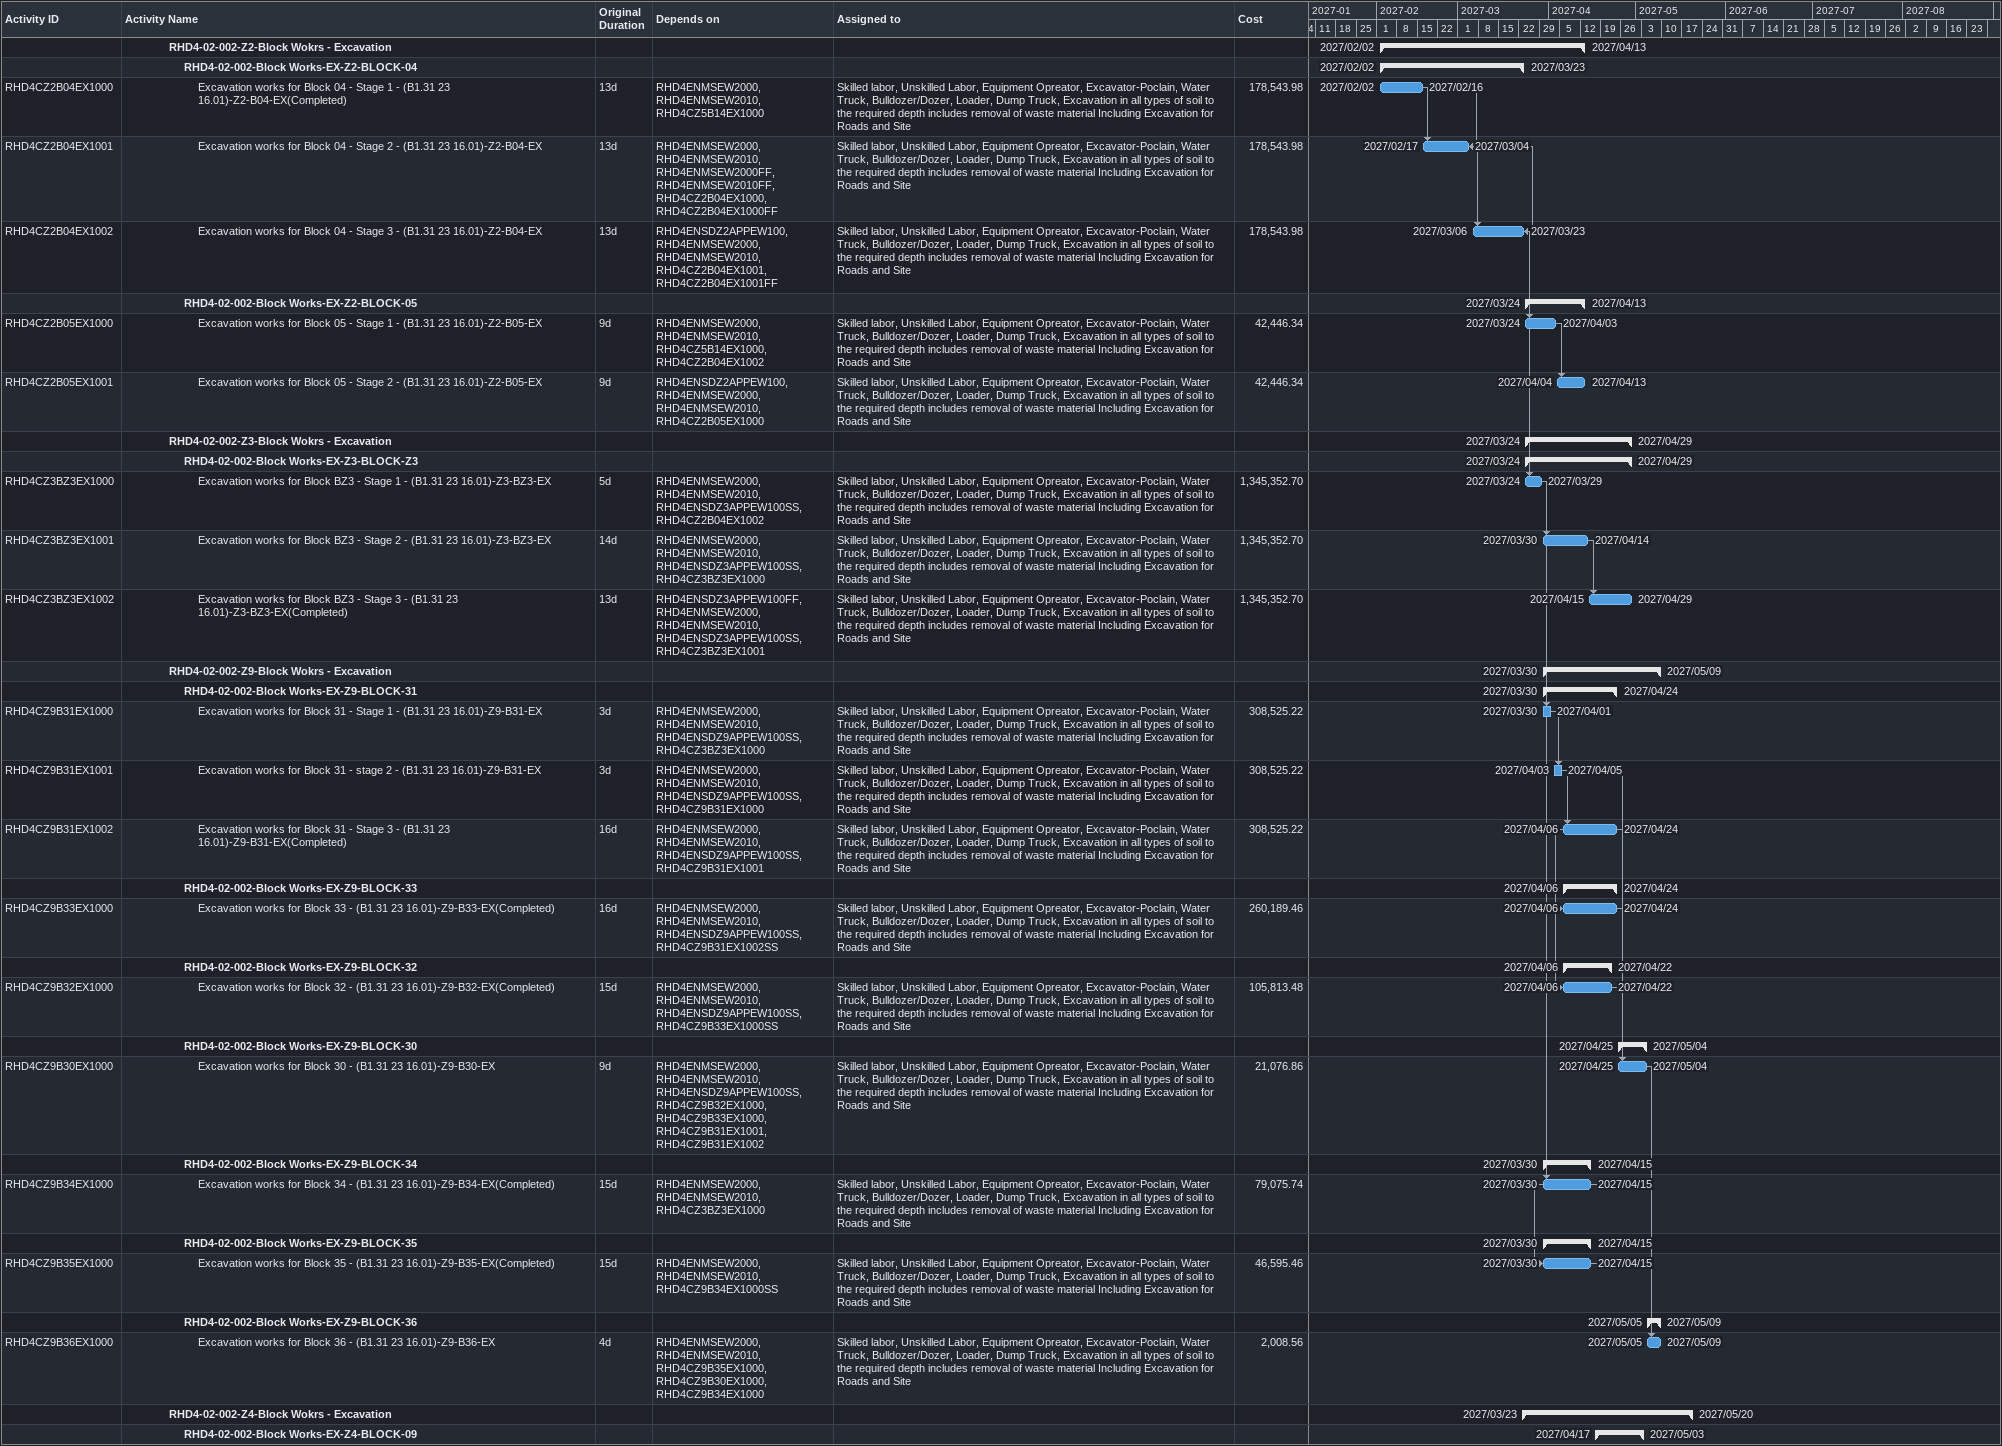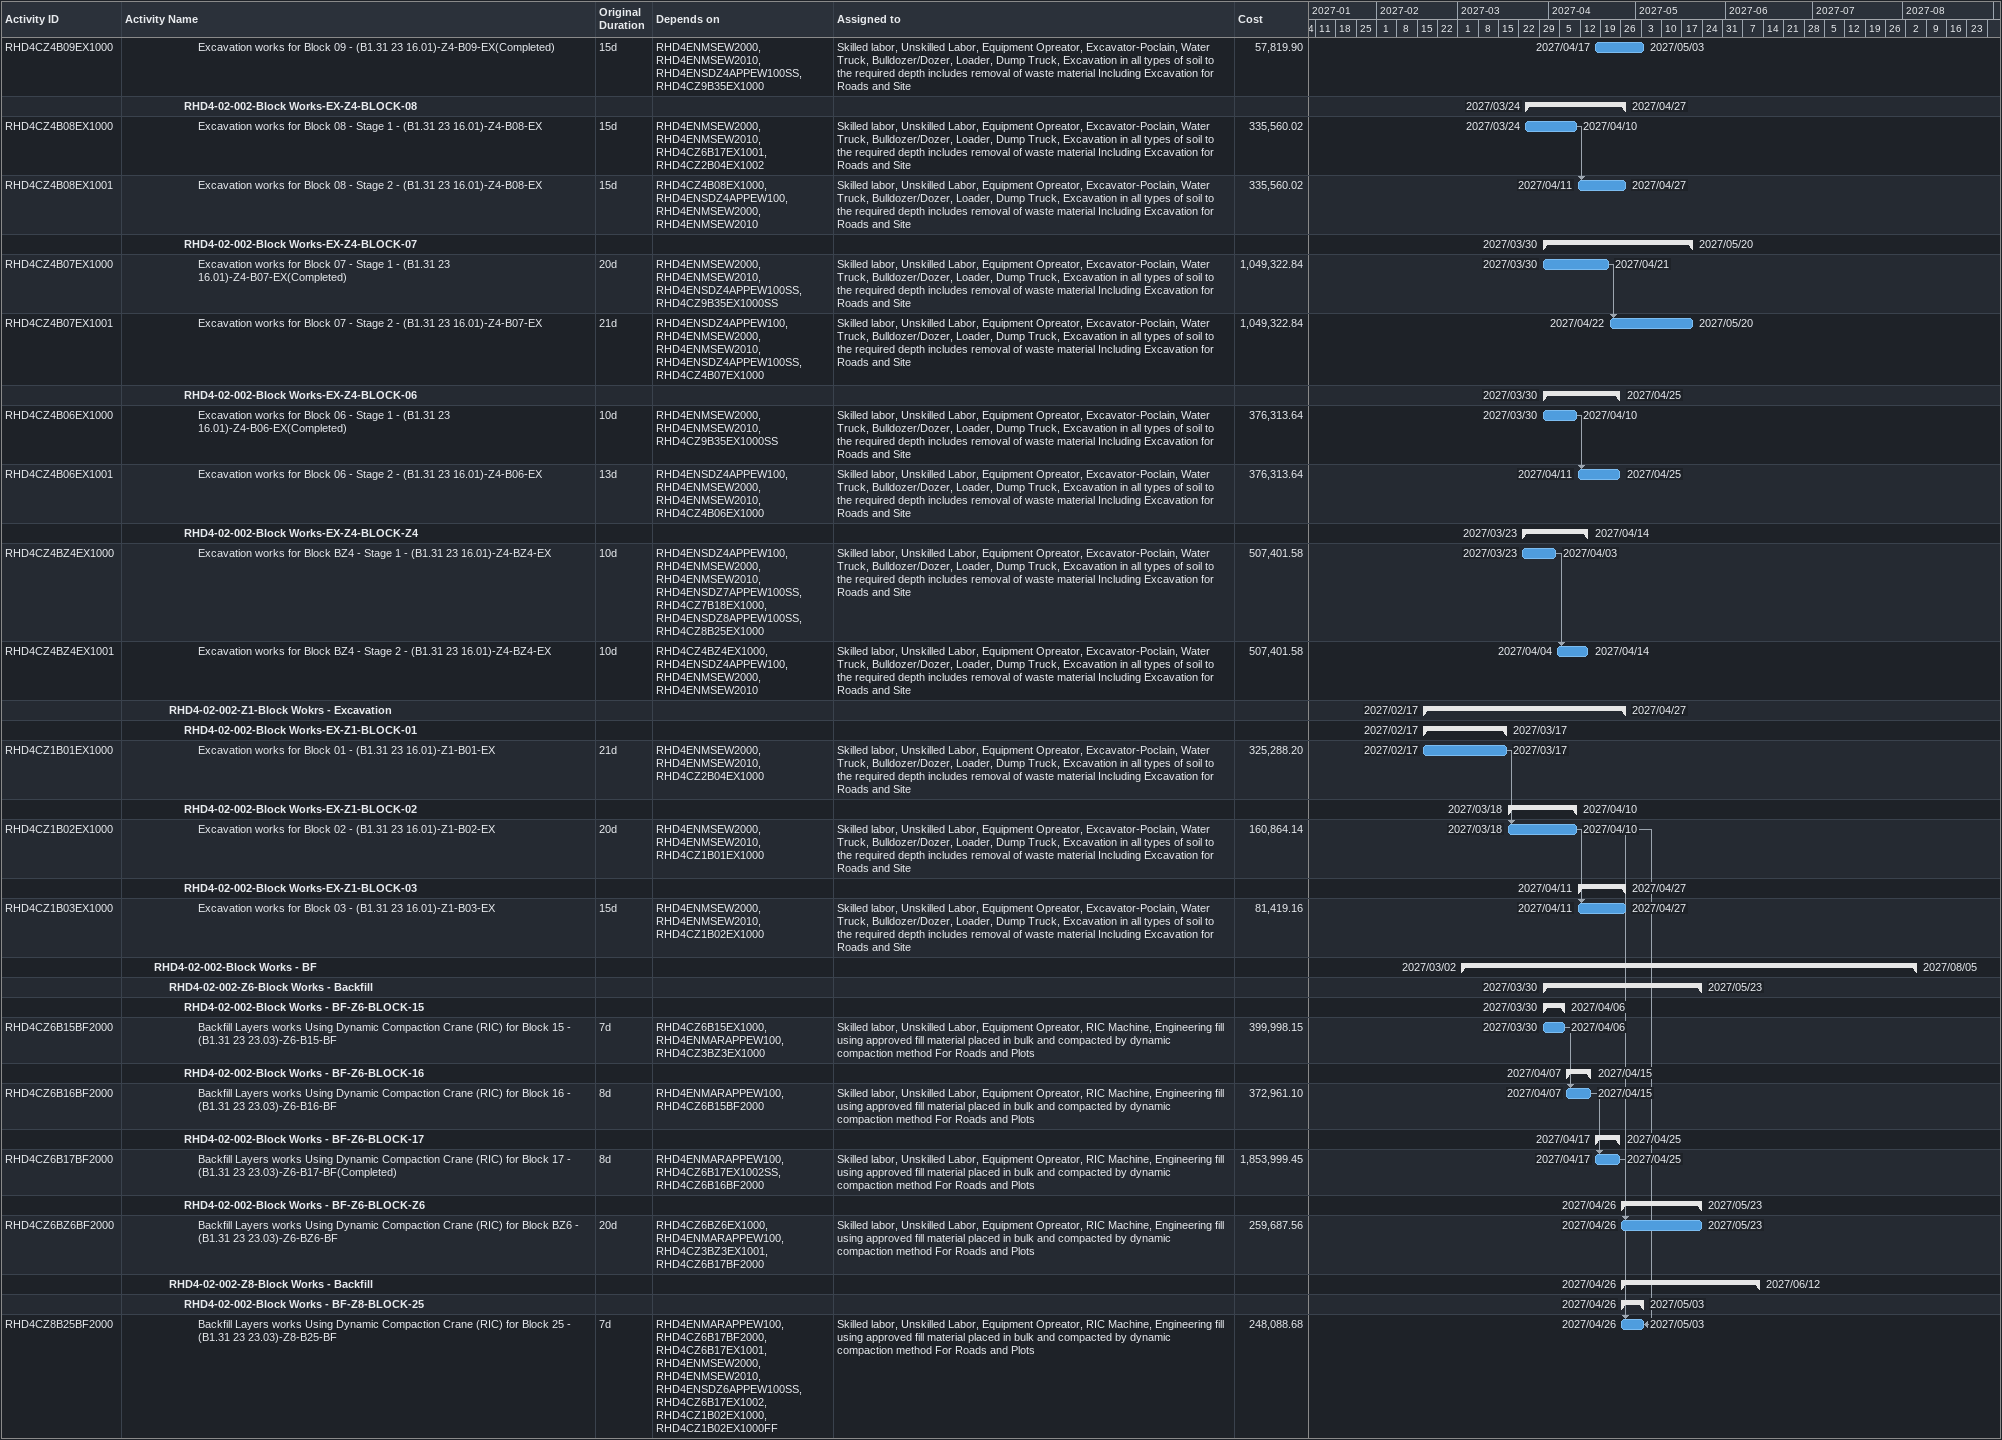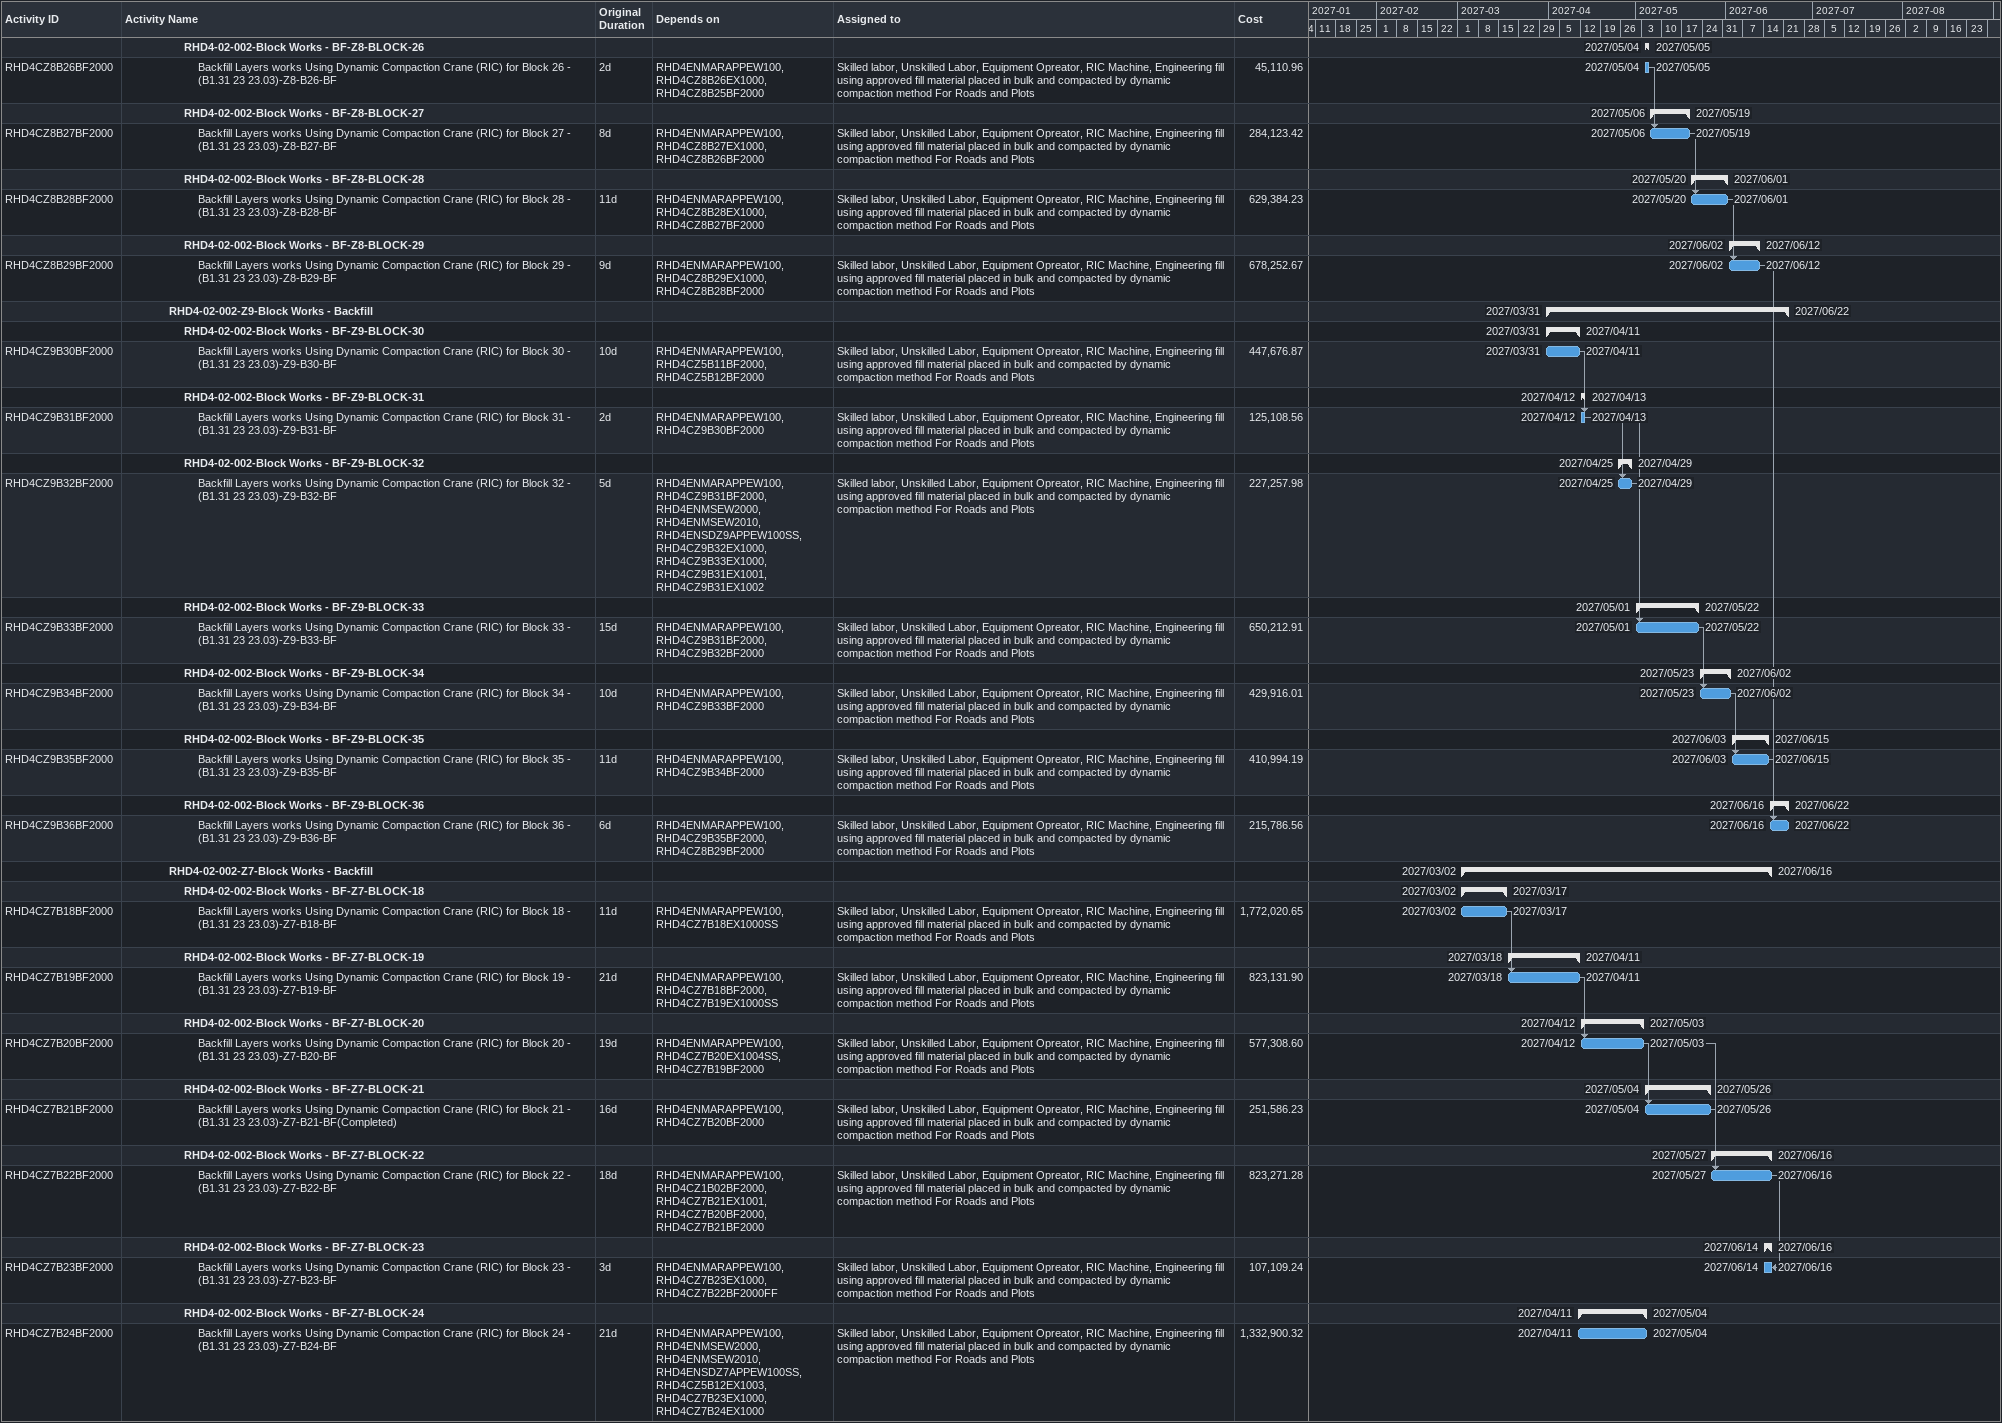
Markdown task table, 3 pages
| ID | Level | Task | Original duration | Start | Finish | Predecessors | Resources | Cost |
|---|---|---|---|---|---|---|---|---|
|  | 4 | **RHD4-02-002-Z2-Block Wokrs - Excavation** |  | 2027-02-02 | 2027-04-13 |  |  |  |
|  | 5 | **RHD4-02-002-Block Works-EX-Z2-BLOCK-04** |  | 2027-02-02 | 2027-03-23 |  |  |  |
| RHD4CZ2B04EX1000 | 6 | Excavation works for Block 04 - Stage 1 - (B1.31 23 16.01)-Z2-B04-EX(Completed) | 13d | 2027-02-02 | 2027-02-16 | RHD4ENMSEW2000, RHD4ENMSEW2010, RHD4CZ5B14EX1000 | Skilled labor, Unskilled Labor, Equipment Opreator, Excavator-Poclain, Water Truck, Bulldozer/Dozer, Loader, Dump Truck, Excavation in all types of soil to the required depth includes removal of waste material Including Excavation for Roads and Site | 178543.98 |
| RHD4CZ2B04EX1001 | 6 | Excavation works for Block 04 - Stage 2 - (B1.31 23 16.01)-Z2-B04-EX | 13d | 2027-02-17 | 2027-03-04 | RHD4ENMSEW2000, RHD4ENMSEW2010, RHD4ENMSEW2000FF, RHD4ENMSEW2010FF, RHD4CZ2B04EX1000, RHD4CZ2B04EX1000FF | Skilled labor, Unskilled Labor, Equipment Opreator, Excavator-Poclain, Water Truck, Bulldozer/Dozer, Loader, Dump Truck, Excavation in all types of soil to the required depth includes removal of waste material Including Excavation for Roads and Site | 178543.98 |
| RHD4CZ2B04EX1002 | 6 | Excavation works for Block 04 - Stage 3 - (B1.31 23 16.01)-Z2-B04-EX | 13d | 2027-03-06 | 2027-03-23 | RHD4ENSDZ2APPEW100, RHD4ENMSEW2000, RHD4ENMSEW2010, RHD4CZ2B04EX1001, RHD4CZ2B04EX1001FF | Skilled labor, Unskilled Labor, Equipment Opreator, Excavator-Poclain, Water Truck, Bulldozer/Dozer, Loader, Dump Truck, Excavation in all types of soil to the required depth includes removal of waste material Including Excavation for Roads and Site | 178543.98 |
|  | 5 | **RHD4-02-002-Block Works-EX-Z2-BLOCK-05** |  | 2027-03-24 | 2027-04-13 |  |  |  |
| RHD4CZ2B05EX1000 | 6 | Excavation works for Block 05 - Stage 1 - (B1.31 23 16.01)-Z2-B05-EX | 9d | 2027-03-24 | 2027-04-03 | RHD4ENMSEW2000, RHD4ENMSEW2010, RHD4CZ5B14EX1000, RHD4CZ2B04EX1002 | Skilled labor, Unskilled Labor, Equipment Opreator, Excavator-Poclain, Water Truck, Bulldozer/Dozer, Loader, Dump Truck, Excavation in all types of soil to the required depth includes removal of waste material Including Excavation for Roads and Site | 42446.34 |
| RHD4CZ2B05EX1001 | 6 | Excavation works for Block 05 - Stage 2 - (B1.31 23 16.01)-Z2-B05-EX | 9d | 2027-04-04 | 2027-04-13 | RHD4ENSDZ2APPEW100, RHD4ENMSEW2000, RHD4ENMSEW2010, RHD4CZ2B05EX1000 | Skilled labor, Unskilled Labor, Equipment Opreator, Excavator-Poclain, Water Truck, Bulldozer/Dozer, Loader, Dump Truck, Excavation in all types of soil to the required depth includes removal of waste material Including Excavation for Roads and Site | 42446.34 |
|  | 4 | **RHD4-02-002-Z3-Block Wokrs - Excavation** |  | 2027-03-24 | 2027-04-29 |  |  |  |
|  | 5 | **RHD4-02-002-Block Works-EX-Z3-BLOCK-Z3** |  | 2027-03-24 | 2027-04-29 |  |  |  |
| RHD4CZ3BZ3EX1000 | 6 | Excavation works for Block BZ3 - Stage 1 - (B1.31 23 16.01)-Z3-BZ3-EX | 5d | 2027-03-24 | 2027-03-29 | RHD4ENMSEW2000, RHD4ENMSEW2010, RHD4ENSDZ3APPEW100SS, RHD4CZ2B04EX1002 | Skilled labor, Unskilled Labor, Equipment Opreator, Excavator-Poclain, Water Truck, Bulldozer/Dozer, Loader, Dump Truck, Excavation in all types of soil to the required depth includes removal of waste material Including Excavation for Roads and Site | 1345352.70 |
| RHD4CZ3BZ3EX1001 | 6 | Excavation works for Block BZ3 - Stage 2 - (B1.31 23 16.01)-Z3-BZ3-EX | 14d | 2027-03-30 | 2027-04-14 | RHD4ENMSEW2000, RHD4ENMSEW2010, RHD4ENSDZ3APPEW100SS, RHD4CZ3BZ3EX1000 | Skilled labor, Unskilled Labor, Equipment Opreator, Excavator-Poclain, Water Truck, Bulldozer/Dozer, Loader, Dump Truck, Excavation in all types of soil to the required depth includes removal of waste material Including Excavation for Roads and Site | 1345352.70 |
| RHD4CZ3BZ3EX1002 | 6 | Excavation works for Block BZ3 - Stage 3 - (B1.31 23 16.01)-Z3-BZ3-EX(Completed) | 13d | 2027-04-15 | 2027-04-29 | RHD4ENSDZ3APPEW100FF, RHD4ENMSEW2000, RHD4ENMSEW2010, RHD4ENSDZ3APPEW100SS, RHD4CZ3BZ3EX1001 | Skilled labor, Unskilled Labor, Equipment Opreator, Excavator-Poclain, Water Truck, Bulldozer/Dozer, Loader, Dump Truck, Excavation in all types of soil to the required depth includes removal of waste material Including Excavation for Roads and Site | 1345352.70 |
|  | 4 | **RHD4-02-002-Z9-Block Wokrs - Excavation** |  | 2027-03-30 | 2027-05-09 |  |  |  |
|  | 5 | **RHD4-02-002-Block Works-EX-Z9-BLOCK-31** |  | 2027-03-30 | 2027-04-24 |  |  |  |
| RHD4CZ9B31EX1000 | 6 | Excavation works for Block 31 - Stage 1 - (B1.31 23 16.01)-Z9-B31-EX | 3d | 2027-03-30 | 2027-04-01 | RHD4ENMSEW2000, RHD4ENMSEW2010, RHD4ENSDZ9APPEW100SS, RHD4CZ3BZ3EX1000 | Skilled labor, Unskilled Labor, Equipment Opreator, Excavator-Poclain, Water Truck, Bulldozer/Dozer, Loader, Dump Truck, Excavation in all types of soil to the required depth includes removal of waste material Including Excavation for Roads and Site | 308525.22 |
| RHD4CZ9B31EX1001 | 6 | Excavation works for Block 31 - stage 2 - (B1.31 23 16.01)-Z9-B31-EX | 3d | 2027-04-03 | 2027-04-05 | RHD4ENMSEW2000, RHD4ENMSEW2010, RHD4ENSDZ9APPEW100SS, RHD4CZ9B31EX1000 | Skilled labor, Unskilled Labor, Equipment Opreator, Excavator-Poclain, Water Truck, Bulldozer/Dozer, Loader, Dump Truck, Excavation in all types of soil to the required depth includes removal of waste material Including Excavation for Roads and Site | 308525.22 |
| RHD4CZ9B31EX1002 | 6 | Excavation works for Block 31 - Stage 3 - (B1.31 23 16.01)-Z9-B31-EX(Completed) | 16d | 2027-04-06 | 2027-04-24 | RHD4ENMSEW2000, RHD4ENMSEW2010, RHD4ENSDZ9APPEW100SS, RHD4CZ9B31EX1001 | Skilled labor, Unskilled Labor, Equipment Opreator, Excavator-Poclain, Water Truck, Bulldozer/Dozer, Loader, Dump Truck, Excavation in all types of soil to the required depth includes removal of waste material Including Excavation for Roads and Site | 308525.22 |
|  | 5 | **RHD4-02-002-Block Works-EX-Z9-BLOCK-33** |  | 2027-04-06 | 2027-04-24 |  |  |  |
| RHD4CZ9B33EX1000 | 6 | Excavation works for Block 33 - (B1.31 23 16.01)-Z9-B33-EX(Completed) | 16d | 2027-04-06 | 2027-04-24 | RHD4ENMSEW2000, RHD4ENMSEW2010, RHD4ENSDZ9APPEW100SS, RHD4CZ9B31EX1002SS | Skilled labor, Unskilled Labor, Equipment Opreator, Excavator-Poclain, Water Truck, Bulldozer/Dozer, Loader, Dump Truck, Excavation in all types of soil to the required depth includes removal of waste material Including Excavation for Roads and Site | 260189.46 |
|  | 5 | **RHD4-02-002-Block Works-EX-Z9-BLOCK-32** |  | 2027-04-06 | 2027-04-22 |  |  |  |
| RHD4CZ9B32EX1000 | 6 | Excavation works for Block 32 - (B1.31 23 16.01)-Z9-B32-EX(Completed) | 15d | 2027-04-06 | 2027-04-22 | RHD4ENMSEW2000, RHD4ENMSEW2010, RHD4ENSDZ9APPEW100SS, RHD4CZ9B33EX1000SS | Skilled labor, Unskilled Labor, Equipment Opreator, Excavator-Poclain, Water Truck, Bulldozer/Dozer, Loader, Dump Truck, Excavation in all types of soil to the required depth includes removal of waste material Including Excavation for Roads and Site | 105813.48 |
|  | 5 | **RHD4-02-002-Block Works-EX-Z9-BLOCK-30** |  | 2027-04-25 | 2027-05-04 |  |  |  |
| RHD4CZ9B30EX1000 | 6 | Excavation works for Block 30 - (B1.31 23 16.01)-Z9-B30-EX | 9d | 2027-04-25 | 2027-05-04 | RHD4ENMSEW2000, RHD4ENMSEW2010, RHD4ENSDZ9APPEW100SS, RHD4CZ9B32EX1000, RHD4CZ9B33EX1000, RHD4CZ9B31EX1001, RHD4CZ9B31EX1002 | Skilled labor, Unskilled Labor, Equipment Opreator, Excavator-Poclain, Water Truck, Bulldozer/Dozer, Loader, Dump Truck, Excavation in all types of soil to the required depth includes removal of waste material Including Excavation for Roads and Site | 21076.86 |
|  | 5 | **RHD4-02-002-Block Works-EX-Z9-BLOCK-34** |  | 2027-03-30 | 2027-04-15 |  |  |  |
| RHD4CZ9B34EX1000 | 6 | Excavation works for Block 34 - (B1.31 23 16.01)-Z9-B34-EX(Completed) | 15d | 2027-03-30 | 2027-04-15 | RHD4ENMSEW2000, RHD4ENMSEW2010, RHD4CZ3BZ3EX1000 | Skilled labor, Unskilled Labor, Equipment Opreator, Excavator-Poclain, Water Truck, Bulldozer/Dozer, Loader, Dump Truck, Excavation in all types of soil to the required depth includes removal of waste material Including Excavation for Roads and Site | 79075.74 |
|  | 5 | **RHD4-02-002-Block Works-EX-Z9-BLOCK-35** |  | 2027-03-30 | 2027-04-15 |  |  |  |
| RHD4CZ9B35EX1000 | 6 | Excavation works for Block 35 - (B1.31 23 16.01)-Z9-B35-EX(Completed) | 15d | 2027-03-30 | 2027-04-15 | RHD4ENMSEW2000, RHD4ENMSEW2010, RHD4CZ9B34EX1000SS | Skilled labor, Unskilled Labor, Equipment Opreator, Excavator-Poclain, Water Truck, Bulldozer/Dozer, Loader, Dump Truck, Excavation in all types of soil to the required depth includes removal of waste material Including Excavation for Roads and Site | 46595.46 |
|  | 5 | **RHD4-02-002-Block Works-EX-Z9-BLOCK-36** |  | 2027-05-05 | 2027-05-09 |  |  |  |
| RHD4CZ9B36EX1000 | 6 | Excavation works for Block 36 - (B1.31 23 16.01)-Z9-B36-EX | 4d | 2027-05-05 | 2027-05-09 | RHD4ENMSEW2000, RHD4ENMSEW2010, RHD4CZ9B35EX1000, RHD4CZ9B30EX1000, RHD4CZ9B34EX1000 | Skilled labor, Unskilled Labor, Equipment Opreator, Excavator-Poclain, Water Truck, Bulldozer/Dozer, Loader, Dump Truck, Excavation in all types of soil to the required depth includes removal of waste material Including Excavation for Roads and Site | 2008.56 |
|  | 4 | **RHD4-02-002-Z4-Block Wokrs - Excavation** |  | 2027-03-23 | 2027-05-20 |  |  |  |
|  | 5 | **RHD4-02-002-Block Works-EX-Z4-BLOCK-09** |  | 2027-04-17 | 2027-05-03 |  |  |  |
| RHD4CZ4B09EX1000 | 6 | Excavation works for Block 09 - (B1.31 23 16.01)-Z4-B09-EX(Completed) | 15d | 2027-04-17 | 2027-05-03 | RHD4ENMSEW2000, RHD4ENMSEW2010, RHD4ENSDZ4APPEW100SS, RHD4CZ9B35EX1000 | Skilled labor, Unskilled Labor, Equipment Opreator, Excavator-Poclain, Water Truck, Bulldozer/Dozer, Loader, Dump Truck, Excavation in all types of soil to the required depth includes removal of waste material Including Excavation for Roads and Site | 57819.90 |
|  | 5 | **RHD4-02-002-Block Works-EX-Z4-BLOCK-08** |  | 2027-03-24 | 2027-04-27 |  |  |  |
| RHD4CZ4B08EX1000 | 6 | Excavation works for Block 08 - Stage 1 - (B1.31 23 16.01)-Z4-B08-EX | 15d | 2027-03-24 | 2027-04-10 | RHD4ENMSEW2000, RHD4ENMSEW2010, RHD4CZ6B17EX1001, RHD4CZ2B04EX1002 | Skilled labor, Unskilled Labor, Equipment Opreator, Excavator-Poclain, Water Truck, Bulldozer/Dozer, Loader, Dump Truck, Excavation in all types of soil to the required depth includes removal of waste material Including Excavation for Roads and Site | 335560.02 |
| RHD4CZ4B08EX1001 | 6 | Excavation works for Block 08 - Stage 2 - (B1.31 23 16.01)-Z4-B08-EX | 15d | 2027-04-11 | 2027-04-27 | RHD4CZ4B08EX1000, RHD4ENSDZ4APPEW100, RHD4ENMSEW2000, RHD4ENMSEW2010 | Skilled labor, Unskilled Labor, Equipment Opreator, Excavator-Poclain, Water Truck, Bulldozer/Dozer, Loader, Dump Truck, Excavation in all types of soil to the required depth includes removal of waste material Including Excavation for Roads and Site | 335560.02 |
|  | 5 | **RHD4-02-002-Block Works-EX-Z4-BLOCK-07** |  | 2027-03-30 | 2027-05-20 |  |  |  |
| RHD4CZ4B07EX1000 | 6 | Excavation works for Block 07 - Stage 1 - (B1.31 23 16.01)-Z4-B07-EX(Completed) | 20d | 2027-03-30 | 2027-04-21 | RHD4ENMSEW2000, RHD4ENMSEW2010, RHD4ENSDZ4APPEW100SS, RHD4CZ9B35EX1000SS | Skilled labor, Unskilled Labor, Equipment Opreator, Excavator-Poclain, Water Truck, Bulldozer/Dozer, Loader, Dump Truck, Excavation in all types of soil to the required depth includes removal of waste material Including Excavation for Roads and Site | 1049322.84 |
| RHD4CZ4B07EX1001 | 6 | Excavation works for Block 07 - Stage 2 - (B1.31 23 16.01)-Z4-B07-EX | 21d | 2027-04-22 | 2027-05-20 | RHD4ENSDZ4APPEW100, RHD4ENMSEW2000, RHD4ENMSEW2010, RHD4ENSDZ4APPEW100SS, RHD4CZ4B07EX1000 | Skilled labor, Unskilled Labor, Equipment Opreator, Excavator-Poclain, Water Truck, Bulldozer/Dozer, Loader, Dump Truck, Excavation in all types of soil to the required depth includes removal of waste material Including Excavation for Roads and Site | 1049322.84 |
|  | 5 | **RHD4-02-002-Block Works-EX-Z4-BLOCK-06** |  | 2027-03-30 | 2027-04-25 |  |  |  |
| RHD4CZ4B06EX1000 | 6 | Excavation works for Block 06 - Stage 1 - (B1.31 23 16.01)-Z4-B06-EX(Completed) | 10d | 2027-03-30 | 2027-04-10 | RHD4ENMSEW2000, RHD4ENMSEW2010, RHD4CZ9B35EX1000SS | Skilled labor, Unskilled Labor, Equipment Opreator, Excavator-Poclain, Water Truck, Bulldozer/Dozer, Loader, Dump Truck, Excavation in all types of soil to the required depth includes removal of waste material Including Excavation for Roads and Site | 376313.64 |
| RHD4CZ4B06EX1001 | 6 | Excavation works for Block 06 - Stage 2 - (B1.31 23 16.01)-Z4-B06-EX | 13d | 2027-04-11 | 2027-04-25 | RHD4ENSDZ4APPEW100, RHD4ENMSEW2000, RHD4ENMSEW2010, RHD4CZ4B06EX1000 | Skilled labor, Unskilled Labor, Equipment Opreator, Excavator-Poclain, Water Truck, Bulldozer/Dozer, Loader, Dump Truck, Excavation in all types of soil to the required depth includes removal of waste material Including Excavation for Roads and Site | 376313.64 |
|  | 5 | **RHD4-02-002-Block Works-EX-Z4-BLOCK-Z4** |  | 2027-03-23 | 2027-04-14 |  |  |  |
| RHD4CZ4BZ4EX1000 | 6 | Excavation works for Block BZ4 - Stage 1 - (B1.31 23 16.01)-Z4-BZ4-EX | 10d | 2027-03-23 | 2027-04-03 | RHD4ENSDZ4APPEW100, RHD4ENMSEW2000, RHD4ENMSEW2010, RHD4ENSDZ7APPEW100SS, RHD4CZ7B18EX1000, RHD4ENSDZ8APPEW100SS, RHD4CZ8B25EX1000 | Skilled labor, Unskilled Labor, Equipment Opreator, Excavator-Poclain, Water Truck, Bulldozer/Dozer, Loader, Dump Truck, Excavation in all types of soil to the required depth includes removal of waste material Including Excavation for Roads and Site | 507401.58 |
| RHD4CZ4BZ4EX1001 | 6 | Excavation works for Block BZ4 - Stage 2 - (B1.31 23 16.01)-Z4-BZ4-EX | 10d | 2027-04-04 | 2027-04-14 | RHD4CZ4BZ4EX1000, RHD4ENSDZ4APPEW100, RHD4ENMSEW2000, RHD4ENMSEW2010 | Skilled labor, Unskilled Labor, Equipment Opreator, Excavator-Poclain, Water Truck, Bulldozer/Dozer, Loader, Dump Truck, Excavation in all types of soil to the required depth includes removal of waste material Including Excavation for Roads and Site | 507401.58 |
|  | 4 | **RHD4-02-002-Z1-Block Wokrs - Excavation** |  | 2027-02-17 | 2027-04-27 |  |  |  |
|  | 5 | **RHD4-02-002-Block Works-EX-Z1-BLOCK-01** |  | 2027-02-17 | 2027-03-17 |  |  |  |
| RHD4CZ1B01EX1000 | 6 | Excavation works for Block 01 - (B1.31 23 16.01)-Z1-B01-EX | 21d | 2027-02-17 | 2027-03-17 | RHD4ENMSEW2000, RHD4ENMSEW2010, RHD4CZ2B04EX1000 | Skilled labor, Unskilled Labor, Equipment Opreator, Excavator-Poclain, Water Truck, Bulldozer/Dozer, Loader, Dump Truck, Excavation in all types of soil to the required depth includes removal of waste material Including Excavation for Roads and Site | 325288.20 |
|  | 5 | **RHD4-02-002-Block Works-EX-Z1-BLOCK-02** |  | 2027-03-18 | 2027-04-10 |  |  |  |
| RHD4CZ1B02EX1000 | 6 | Excavation works for Block 02 - (B1.31 23 16.01)-Z1-B02-EX | 20d | 2027-03-18 | 2027-04-10 | RHD4ENMSEW2000, RHD4ENMSEW2010, RHD4CZ1B01EX1000 | Skilled labor, Unskilled Labor, Equipment Opreator, Excavator-Poclain, Water Truck, Bulldozer/Dozer, Loader, Dump Truck, Excavation in all types of soil to the required depth includes removal of waste material Including Excavation for Roads and Site | 160864.14 |
|  | 5 | **RHD4-02-002-Block Works-EX-Z1-BLOCK-03** |  | 2027-04-11 | 2027-04-27 |  |  |  |
| RHD4CZ1B03EX1000 | 6 | Excavation works for Block 03 - (B1.31 23 16.01)-Z1-B03-EX | 15d | 2027-04-11 | 2027-04-27 | RHD4ENMSEW2000, RHD4ENMSEW2010, RHD4CZ1B02EX1000 | Skilled labor, Unskilled Labor, Equipment Opreator, Excavator-Poclain, Water Truck, Bulldozer/Dozer, Loader, Dump Truck, Excavation in all types of soil to the required depth includes removal of waste material Including Excavation for Roads and Site | 81419.16 |
|  | 3 | **RHD4-02-002-Block Works - BF** |  | 2027-03-02 | 2027-08-05 |  |  |  |
|  | 4 | **RHD4-02-002-Z6-Block Works - Backfill** |  | 2027-03-30 | 2027-05-23 |  |  |  |
|  | 5 | **RHD4-02-002-Block Works - BF-Z6-BLOCK-15** |  | 2027-03-30 | 2027-04-06 |  |  |  |
| RHD4CZ6B15BF2000 | 6 | Backfill Layers works Using Dynamic Compaction Crane (RIC) for Block 15 - (B1.31 23 23.03)-Z6-B15-BF | 7d | 2027-03-30 | 2027-04-06 | RHD4CZ6B15EX1000, RHD4ENMARAPPEW100, RHD4CZ3BZ3EX1000 | Skilled labor, Unskilled Labor, Equipment Opreator, RIC Machine, Engineering fill using approved fill material placed in bulk and compacted by dynamic compaction method For Roads and Plots | 399998.15 |
|  | 5 | **RHD4-02-002-Block Works - BF-Z6-BLOCK-16** |  | 2027-04-07 | 2027-04-15 |  |  |  |
| RHD4CZ6B16BF2000 | 6 | Backfill Layers works Using Dynamic Compaction Crane (RIC) for Block 16 - (B1.31 23 23.03)-Z6-B16-BF | 8d | 2027-04-07 | 2027-04-15 | RHD4ENMARAPPEW100, RHD4CZ6B15BF2000 | Skilled labor, Unskilled Labor, Equipment Opreator, RIC Machine, Engineering fill using approved fill material placed in bulk and compacted by dynamic compaction method For Roads and Plots | 372961.10 |
|  | 5 | **RHD4-02-002-Block Works - BF-Z6-BLOCK-17** |  | 2027-04-17 | 2027-04-25 |  |  |  |
| RHD4CZ6B17BF2000 | 6 | Backfill Layers works Using Dynamic Compaction Crane (RIC) for Block 17 - (B1.31 23 23.03)-Z6-B17-BF(Completed) | 8d | 2027-04-17 | 2027-04-25 | RHD4ENMARAPPEW100, RHD4CZ6B17EX1002SS, RHD4CZ6B16BF2000 | Skilled labor, Unskilled Labor, Equipment Opreator, RIC Machine, Engineering fill using approved fill material placed in bulk and compacted by dynamic compaction method For Roads and Plots | 1853999.45 |
|  | 5 | **RHD4-02-002-Block Works - BF-Z6-BLOCK-Z6** |  | 2027-04-26 | 2027-05-23 |  |  |  |
| RHD4CZ6BZ6BF2000 | 6 | Backfill Layers works Using Dynamic Compaction Crane (RIC) for Block BZ6 - (B1.31 23 23.03)-Z6-BZ6-BF | 20d | 2027-04-26 | 2027-05-23 | RHD4CZ6BZ6EX1000, RHD4ENMARAPPEW100, RHD4CZ3BZ3EX1001, RHD4CZ6B17BF2000 | Skilled labor, Unskilled Labor, Equipment Opreator, RIC Machine, Engineering fill using approved fill material placed in bulk and compacted by dynamic compaction method For Roads and Plots | 259687.56 |
|  | 4 | **RHD4-02-002-Z8-Block Works - Backfill** |  | 2027-04-26 | 2027-06-12 |  |  |  |
|  | 5 | **RHD4-02-002-Block Works - BF-Z8-BLOCK-25** |  | 2027-04-26 | 2027-05-03 |  |  |  |
| RHD4CZ8B25BF2000 | 6 | Backfill Layers works Using Dynamic Compaction Crane (RIC) for Block 25 - (B1.31 23 23.03)-Z8-B25-BF | 7d | 2027-04-26 | 2027-05-03 | RHD4ENMARAPPEW100, RHD4CZ6B17BF2000, RHD4CZ6B17EX1001, RHD4ENMSEW2000, RHD4ENMSEW2010, RHD4ENSDZ6APPEW100SS, RHD4CZ6B17EX1002, RHD4CZ1B02EX1000, RHD4CZ1B02EX1000FF | Skilled labor, Unskilled Labor, Equipment Opreator, RIC Machine, Engineering fill using approved fill material placed in bulk and compacted by dynamic compaction method For Roads and Plots | 248088.68 |
|  | 5 | **RHD4-02-002-Block Works - BF-Z8-BLOCK-26** |  | 2027-05-04 | 2027-05-05 |  |  |  |
| RHD4CZ8B26BF2000 | 6 | Backfill Layers works Using Dynamic Compaction Crane (RIC) for Block 26 - (B1.31 23 23.03)-Z8-B26-BF | 2d | 2027-05-04 | 2027-05-05 | RHD4ENMARAPPEW100, RHD4CZ8B26EX1000, RHD4CZ8B25BF2000 | Skilled labor, Unskilled Labor, Equipment Opreator, RIC Machine, Engineering fill using approved fill material placed in bulk and compacted by dynamic compaction method For Roads and Plots | 45110.96 |
|  | 5 | **RHD4-02-002-Block Works - BF-Z8-BLOCK-27** |  | 2027-05-06 | 2027-05-19 |  |  |  |
| RHD4CZ8B27BF2000 | 6 | Backfill Layers works Using Dynamic Compaction Crane (RIC) for Block 27 - (B1.31 23 23.03)-Z8-B27-BF | 8d | 2027-05-06 | 2027-05-19 | RHD4ENMARAPPEW100, RHD4CZ8B27EX1000, RHD4CZ8B26BF2000 | Skilled labor, Unskilled Labor, Equipment Opreator, RIC Machine, Engineering fill using approved fill material placed in bulk and compacted by dynamic compaction method For Roads and Plots | 284123.42 |
|  | 5 | **RHD4-02-002-Block Works - BF-Z8-BLOCK-28** |  | 2027-05-20 | 2027-06-01 |  |  |  |
| RHD4CZ8B28BF2000 | 6 | Backfill Layers works Using Dynamic Compaction Crane (RIC) for Block 28 - (B1.31 23 23.03)-Z8-B28-BF | 11d | 2027-05-20 | 2027-06-01 | RHD4ENMARAPPEW100, RHD4CZ8B28EX1000, RHD4CZ8B27BF2000 | Skilled labor, Unskilled Labor, Equipment Opreator, RIC Machine, Engineering fill using approved fill material placed in bulk and compacted by dynamic compaction method For Roads and Plots | 629384.23 |
|  | 5 | **RHD4-02-002-Block Works - BF-Z8-BLOCK-29** |  | 2027-06-02 | 2027-06-12 |  |  |  |
| RHD4CZ8B29BF2000 | 6 | Backfill Layers works Using Dynamic Compaction Crane (RIC) for Block 29 - (B1.31 23 23.03)-Z8-B29-BF | 9d | 2027-06-02 | 2027-06-12 | RHD4ENMARAPPEW100, RHD4CZ8B29EX1000, RHD4CZ8B28BF2000 | Skilled labor, Unskilled Labor, Equipment Opreator, RIC Machine, Engineering fill using approved fill material placed in bulk and compacted by dynamic compaction method For Roads and Plots | 678252.67 |
|  | 4 | **RHD4-02-002-Z9-Block Works - Backfill** |  | 2027-03-31 | 2027-06-22 |  |  |  |
|  | 5 | **RHD4-02-002-Block Works - BF-Z9-BLOCK-30** |  | 2027-03-31 | 2027-04-11 |  |  |  |
| RHD4CZ9B30BF2000 | 6 | Backfill Layers works Using Dynamic Compaction Crane (RIC) for Block 30 - (B1.31 23 23.03)-Z9-B30-BF | 10d | 2027-03-31 | 2027-04-11 | RHD4ENMARAPPEW100, RHD4CZ5B11BF2000, RHD4CZ5B12BF2000 | Skilled labor, Unskilled Labor, Equipment Opreator, RIC Machine, Engineering fill using approved fill material placed in bulk and compacted by dynamic compaction method For Roads and Plots | 447676.87 |
|  | 5 | **RHD4-02-002-Block Works - BF-Z9-BLOCK-31** |  | 2027-04-12 | 2027-04-13 |  |  |  |
| RHD4CZ9B31BF2000 | 6 | Backfill Layers works Using Dynamic Compaction Crane (RIC) for Block 31 - (B1.31 23 23.03)-Z9-B31-BF | 2d | 2027-04-12 | 2027-04-13 | RHD4ENMARAPPEW100, RHD4CZ9B30BF2000 | Skilled labor, Unskilled Labor, Equipment Opreator, RIC Machine, Engineering fill using approved fill material placed in bulk and compacted by dynamic compaction method For Roads and Plots | 125108.56 |
|  | 5 | **RHD4-02-002-Block Works - BF-Z9-BLOCK-32** |  | 2027-04-25 | 2027-04-29 |  |  |  |
| RHD4CZ9B32BF2000 | 6 | Backfill Layers works Using Dynamic Compaction Crane (RIC) for Block 32 - (B1.31 23 23.03)-Z9-B32-BF | 5d | 2027-04-25 | 2027-04-29 | RHD4ENMARAPPEW100, RHD4CZ9B31BF2000, RHD4ENMSEW2000, RHD4ENMSEW2010, RHD4ENSDZ9APPEW100SS, RHD4CZ9B32EX1000, RHD4CZ9B33EX1000, RHD4CZ9B31EX1001, RHD4CZ9B31EX1002 | Skilled labor, Unskilled Labor, Equipment Opreator, RIC Machine, Engineering fill using approved fill material placed in bulk and compacted by dynamic compaction method For Roads and Plots | 227257.98 |
|  | 5 | **RHD4-02-002-Block Works - BF-Z9-BLOCK-33** |  | 2027-05-01 | 2027-05-22 |  |  |  |
| RHD4CZ9B33BF2000 | 6 | Backfill Layers works Using Dynamic Compaction Crane (RIC) for Block 33 - (B1.31 23 23.03)-Z9-B33-BF | 15d | 2027-05-01 | 2027-05-22 | RHD4ENMARAPPEW100, RHD4CZ9B31BF2000, RHD4CZ9B32BF2000 | Skilled labor, Unskilled Labor, Equipment Opreator, RIC Machine, Engineering fill using approved fill material placed in bulk and compacted by dynamic compaction method For Roads and Plots | 650212.91 |
|  | 5 | **RHD4-02-002-Block Works - BF-Z9-BLOCK-34** |  | 2027-05-23 | 2027-06-02 |  |  |  |
| RHD4CZ9B34BF2000 | 6 | Backfill Layers works Using Dynamic Compaction Crane (RIC) for Block 34 - (B1.31 23 23.03)-Z9-B34-BF | 10d | 2027-05-23 | 2027-06-02 | RHD4ENMARAPPEW100, RHD4CZ9B33BF2000 | Skilled labor, Unskilled Labor, Equipment Opreator, RIC Machine, Engineering fill using approved fill material placed in bulk and compacted by dynamic compaction method For Roads and Plots | 429916.01 |
|  | 5 | **RHD4-02-002-Block Works - BF-Z9-BLOCK-35** |  | 2027-06-03 | 2027-06-15 |  |  |  |
| RHD4CZ9B35BF2000 | 6 | Backfill Layers works Using Dynamic Compaction Crane (RIC) for Block 35 - (B1.31 23 23.03)-Z9-B35-BF | 11d | 2027-06-03 | 2027-06-15 | RHD4ENMARAPPEW100, RHD4CZ9B34BF2000 | Skilled labor, Unskilled Labor, Equipment Opreator, RIC Machine, Engineering fill using approved fill material placed in bulk and compacted by dynamic compaction method For Roads and Plots | 410994.19 |
|  | 5 | **RHD4-02-002-Block Works - BF-Z9-BLOCK-36** |  | 2027-06-16 | 2027-06-22 |  |  |  |
| RHD4CZ9B36BF2000 | 6 | Backfill Layers works Using Dynamic Compaction Crane (RIC) for Block 36 - (B1.31 23 23.03)-Z9-B36-BF | 6d | 2027-06-16 | 2027-06-22 | RHD4ENMARAPPEW100, RHD4CZ9B35BF2000, RHD4CZ8B29BF2000 | Skilled labor, Unskilled Labor, Equipment Opreator, RIC Machine, Engineering fill using approved fill material placed in bulk and compacted by dynamic compaction method For Roads and Plots | 215786.56 |
|  | 4 | **RHD4-02-002-Z7-Block Works - Backfill** |  | 2027-03-02 | 2027-06-16 |  |  |  |
|  | 5 | **RHD4-02-002-Block Works - BF-Z7-BLOCK-18** |  | 2027-03-02 | 2027-03-17 |  |  |  |
| RHD4CZ7B18BF2000 | 6 | Backfill Layers works Using Dynamic Compaction Crane (RIC) for Block 18 - (B1.31 23 23.03)-Z7-B18-BF | 11d | 2027-03-02 | 2027-03-17 | RHD4ENMARAPPEW100, RHD4CZ7B18EX1000SS | Skilled labor, Unskilled Labor, Equipment Opreator, RIC Machine, Engineering fill using approved fill material placed in bulk and compacted by dynamic compaction method For Roads and Plots | 1772020.65 |
|  | 5 | **RHD4-02-002-Block Works - BF-Z7-BLOCK-19** |  | 2027-03-18 | 2027-04-11 |  |  |  |
| RHD4CZ7B19BF2000 | 6 | Backfill Layers works Using Dynamic Compaction Crane (RIC) for Block 19 - (B1.31 23 23.03)-Z7-B19-BF | 21d | 2027-03-18 | 2027-04-11 | RHD4ENMARAPPEW100, RHD4CZ7B18BF2000, RHD4CZ7B19EX1000SS | Skilled labor, Unskilled Labor, Equipment Opreator, RIC Machine, Engineering fill using approved fill material placed in bulk and compacted by dynamic compaction method For Roads and Plots | 823131.90 |
|  | 5 | **RHD4-02-002-Block Works - BF-Z7-BLOCK-20** |  | 2027-04-12 | 2027-05-03 |  |  |  |
| RHD4CZ7B20BF2000 | 6 | Backfill Layers works Using Dynamic Compaction Crane (RIC) for Block 20 - (B1.31 23 23.03)-Z7-B20-BF | 19d | 2027-04-12 | 2027-05-03 | RHD4ENMARAPPEW100, RHD4CZ7B20EX1004SS, RHD4CZ7B19BF2000 | Skilled labor, Unskilled Labor, Equipment Opreator, RIC Machine, Engineering fill using approved fill material placed in bulk and compacted by dynamic compaction method For Roads and Plots | 577308.60 |
|  | 5 | **RHD4-02-002-Block Works - BF-Z7-BLOCK-21** |  | 2027-05-04 | 2027-05-26 |  |  |  |
| RHD4CZ7B21BF2000 | 6 | Backfill Layers works Using Dynamic Compaction Crane (RIC) for Block 21 - (B1.31 23 23.03)-Z7-B21-BF(Completed) | 16d | 2027-05-04 | 2027-05-26 | RHD4ENMARAPPEW100, RHD4CZ7B20BF2000 | Skilled labor, Unskilled Labor, Equipment Opreator, RIC Machine, Engineering fill using approved fill material placed in bulk and compacted by dynamic compaction method For Roads and Plots | 251586.23 |
|  | 5 | **RHD4-02-002-Block Works - BF-Z7-BLOCK-22** |  | 2027-05-27 | 2027-06-16 |  |  |  |
| RHD4CZ7B22BF2000 | 6 | Backfill Layers works Using Dynamic Compaction Crane (RIC) for Block 22 - (B1.31 23 23.03)-Z7-B22-BF | 18d | 2027-05-27 | 2027-06-16 | RHD4ENMARAPPEW100, RHD4CZ1B02BF2000, RHD4CZ7B21EX1001, RHD4CZ7B20BF2000, RHD4CZ7B21BF2000 | Skilled labor, Unskilled Labor, Equipment Opreator, RIC Machine, Engineering fill using approved fill material placed in bulk and compacted by dynamic compaction method For Roads and Plots | 823271.28 |
|  | 5 | **RHD4-02-002-Block Works - BF-Z7-BLOCK-23** |  | 2027-06-14 | 2027-06-16 |  |  |  |
| RHD4CZ7B23BF2000 | 6 | Backfill Layers works Using Dynamic Compaction Crane (RIC) for Block 23 - (B1.31 23 23.03)-Z7-B23-BF | 3d | 2027-06-14 | 2027-06-16 | RHD4ENMARAPPEW100, RHD4CZ7B23EX1000, RHD4CZ7B22BF2000FF | Skilled labor, Unskilled Labor, Equipment Opreator, RIC Machine, Engineering fill using approved fill material placed in bulk and compacted by dynamic compaction method For Roads and Plots | 107109.24 |
|  | 5 | **RHD4-02-002-Block Works - BF-Z7-BLOCK-24** |  | 2027-04-11 | 2027-05-04 |  |  |  |
| RHD4CZ7B24BF2000 | 6 | Backfill Layers works Using Dynamic Compaction Crane (RIC) for Block 24 - (B1.31 23 23.03)-Z7-B24-BF | 21d | 2027-04-11 | 2027-05-04 | RHD4ENMARAPPEW100, RHD4ENMSEW2000, RHD4ENMSEW2010, RHD4ENSDZ7APPEW100SS, RHD4CZ5B12EX1003, RHD4CZ7B23EX1000, RHD4CZ7B24EX1000 | Skilled labor, Unskilled Labor, Equipment Opreator, RIC Machine, Engineering fill using approved fill material placed in bulk and compacted by dynamic compaction method For Roads and Plots | 1332900.32 |
